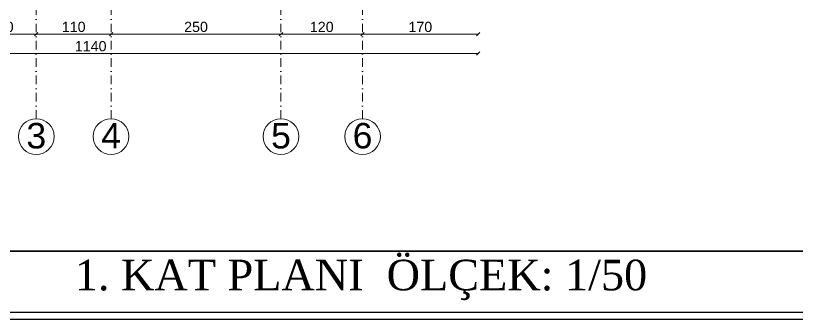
# Model space of a CAD drawing. Header units: millimetres. Extents: x 708 to 46452, y -4963 to 3960.
# Drawn here: x 15792 to 16942, y -4963 to -4516 of the extents above; entities that cross this region are included whole.
import ezdxf

# ---------------------------------------------------------------- set-up
doc = ezdxf.new("R2010")
doc.units = ezdxf.units.MM
doc.linetypes.add('ACAD_ISO10W100', pattern=[18, 12, -3, 0, -3])
doc.linetypes.add('DASHDOT', pattern=[25.4, 12.7, -6.35, 0, -6.35])
for name, color, linetype, lineweight in [('00_IC_OLCU', 139, 'Continuous', 20), ('AKS', 153, 'ACAD_ISO10W100', 20), ('aks ve noktalılar', 129, 'DASHDOT', 13), ('görünüş1', 251, 'Continuous', 35), ('ROL_DIK', 150, 'Continuous', 0), ('Çerçeve', 8, 'Continuous', 30)]:
    doc.layers.add(name, color=color, linetype=linetype, lineweight=lineweight)
doc.styles.add('arial_1_18', font='arial.ttf', dxfattribs={"height": 0.2})
doc.styles.add('GENERATED_STYLE_2', font='times.ttf')
doc.styles.get("Standard").update_dxf_attribs({"font": 'arial.ttf'})
doc.dimstyles.new('ALP_OLCU', dxfattribs={"dimscale": 0, "dimtxt": 15, "dimasz": 5, "dimexe": 0.18, "dimexo": 0.06, "dimgap": 3, "dimtad": 1, "dimdec": 0, "dimrnd": 0.1, "dimzin": 9, "dimdsep": 46, "dimtxsty": 'Standard', "dimblk": 'OBLIQUE', "dimcen": 0, "dimse1": 1, "dimse2": 1, "dimclrd": 256, "dimclre": 256, "dimclrt": 53, "dimadec": 0, "dimazin": 0, "dimtfac": 1, "dimtdec": 0, "dimtix": 1, "dimtmove": 1, "dimatfit": 3, "dimldrblk": 'ARCHTICK', "dimfxl": 0.18, "dimtolj": 1, "dimlwd": -1, "dimarcsym": 0})

# ---------------------------------------------------------------- blocks, each defined once
blk = doc.blocks.new('_Oblique')
at = {"color": 0, "linetype": 'ByBlock', "lineweight": -2}
blk.add_line((-0.5, -0.5), (0.5, 0.5), dxfattribs=at)
blk = doc.blocks.new('*D873')
at = {"layer": '00_IC_OLCU', "transparency": 16777216}
blk.add_line((16472.8, -4571.7), (15332.8, -4571.7), dxfattribs=at)
at = {"layer": 'Defpoints', "color": 0, "transparency": 16777216}
for p in [(15332.8, -4157.4), (16472.8, -4242.4), (15332.8, -4571.7)]:
    blk.add_point(p, dxfattribs=at)
at = {"layer": '00_IC_OLCU', "transparency": 16777216, "xscale": 5, "yscale": 5, "zscale": 5, "rotation": 180}
blk.add_blockref('_Oblique', (15332.8, -4571.7), dxfattribs=at)
at = {"layer": '00_IC_OLCU', "transparency": 16777216, "xscale": 5, "yscale": 5, "zscale": 5}
blk.add_blockref('_Oblique', (16472.8, -4571.7), dxfattribs=at)
at = {"layer": '00_IC_OLCU', "color": 53, "transparency": 16777216, "insert": (15902.8, -4561), "char_height": 15, "attachment_point": 5}
blk.add_mtext('\\A1;1140', dxfattribs=at)
blk = doc.blocks.new('_ArchTick')
at = {"color": 0, "linetype": 'ByBlock', "const_width": 0.15}
blk.add_lwpolyline([(-0.5, -0.5), (0.5, 0.5)], dxfattribs=at)
blk = doc.blocks.new('*D833')
at = {"layer": '00_IC_OLCU', "transparency": 16777216}
blk.add_line((16472.8, -4543.2), (16302.8, -4543.2), dxfattribs=at)
at = {"layer": 'Defpoints', "color": 0, "transparency": 16777216}
for p in [(16472.8, -4242.4), (16302.8, -4543.2), (16302.8, -4571.7)]:
    blk.add_point(p, dxfattribs=at)
at = {"layer": '00_IC_OLCU', "transparency": 16777216, "xscale": 5, "yscale": 5, "zscale": 5, "rotation": 180}
blk.add_blockref('_Oblique', (16302.8, -4543.2), dxfattribs=at)
at = {"layer": '00_IC_OLCU', "transparency": 16777216, "xscale": 5, "yscale": 5, "zscale": 5}
blk.add_blockref('_Oblique', (16472.8, -4543.2), dxfattribs=at)
at = {"layer": '00_IC_OLCU', "color": 53, "transparency": 16777216, "insert": (16387.8, -4532.6), "char_height": 15, "attachment_point": 5}
blk.add_mtext('\\A1;170', dxfattribs=at)
blk = doc.blocks.new('*D874')
at = {"layer": '00_IC_OLCU', "transparency": 16777216}
blk.add_line((16302.8, -4543.2), (16182.8, -4543.2), dxfattribs=at)
at = {"layer": 'Defpoints', "color": 0, "transparency": 16777216}
for p in [(16182.8, -4543.2), (16182.8, -4543.2), (16302.8, -4571.7)]:
    blk.add_point(p, dxfattribs=at)
at = {"layer": '00_IC_OLCU', "transparency": 16777216, "xscale": 5, "yscale": 5, "zscale": 5, "rotation": 180}
blk.add_blockref('_Oblique', (16182.8, -4543.2), dxfattribs=at)
at = {"layer": '00_IC_OLCU', "transparency": 16777216, "xscale": 5, "yscale": 5, "zscale": 5}
blk.add_blockref('_Oblique', (16302.8, -4543.2), dxfattribs=at)
at = {"layer": '00_IC_OLCU', "color": 53, "transparency": 16777216, "insert": (16242.8, -4532.6), "char_height": 15, "attachment_point": 5}
blk.add_mtext('\\A1;120', dxfattribs=at)
blk = doc.blocks.new('*D875')
at = {"layer": '00_IC_OLCU', "transparency": 16777216}
blk.add_line((16182.8, -4543.2), (15932.8, -4543.2), dxfattribs=at)
at = {"layer": 'Defpoints', "color": 0, "transparency": 16777216}
for p in [(15932.8, -4543.2), (15932.8, -4543.2), (16182.8, -4543.2)]:
    blk.add_point(p, dxfattribs=at)
at = {"layer": '00_IC_OLCU', "transparency": 16777216, "xscale": 5, "yscale": 5, "zscale": 5, "rotation": 180}
blk.add_blockref('_Oblique', (15932.8, -4543.2), dxfattribs=at)
at = {"layer": '00_IC_OLCU', "transparency": 16777216, "xscale": 5, "yscale": 5, "zscale": 5}
blk.add_blockref('_Oblique', (16182.8, -4543.2), dxfattribs=at)
at = {"layer": '00_IC_OLCU', "color": 53, "transparency": 16777216, "insert": (16057.8, -4532.6), "char_height": 15, "attachment_point": 5}
blk.add_mtext('\\A1;250', dxfattribs=at)
blk = doc.blocks.new('*D876')
at = {"layer": '00_IC_OLCU', "transparency": 16777216}
blk.add_line((15932.8, -4543.2), (15822.8, -4543.2), dxfattribs=at)
at = {"layer": 'Defpoints', "color": 0, "transparency": 16777216}
for p in [(15822.8, -4543.2), (15932.8, -4543.2), (15822.8, -4571.7)]:
    blk.add_point(p, dxfattribs=at)
at = {"layer": '00_IC_OLCU', "transparency": 16777216, "xscale": 5, "yscale": 5, "zscale": 5, "rotation": 180}
blk.add_blockref('_Oblique', (15822.8, -4543.2), dxfattribs=at)
at = {"layer": '00_IC_OLCU', "transparency": 16777216, "xscale": 5, "yscale": 5, "zscale": 5}
blk.add_blockref('_Oblique', (15932.8, -4543.2), dxfattribs=at)
at = {"layer": '00_IC_OLCU', "color": 53, "transparency": 16777216, "insert": (15877.8, -4532.6), "char_height": 15, "attachment_point": 5}
blk.add_mtext('\\A1;110', dxfattribs=at)
blk = doc.blocks.new('*D937')
at = {"layer": '00_IC_OLCU', "transparency": 16777216}
blk.add_line((15822.8, -4543.2), (15732.8, -4543.2), dxfattribs=at)
at = {"layer": 'Defpoints', "color": 0, "transparency": 16777216}
for p in [(15732.8, -4543.2), (15732.8, -4543.2), (15822.8, -4571.7)]:
    blk.add_point(p, dxfattribs=at)
at = {"layer": '00_IC_OLCU', "transparency": 16777216, "xscale": 5, "yscale": 5, "zscale": 5, "rotation": 180}
blk.add_blockref('_Oblique', (15732.8, -4543.2), dxfattribs=at)
at = {"layer": '00_IC_OLCU', "transparency": 16777216, "xscale": 5, "yscale": 5, "zscale": 5}
blk.add_blockref('_Oblique', (15822.8, -4543.2), dxfattribs=at)
at = {"layer": '00_IC_OLCU', "color": 53, "transparency": 16777216, "insert": (15777.8, -4532.6), "char_height": 15, "attachment_point": 5}
blk.add_mtext('\\A1;90', dxfattribs=at)

msp = doc.modelspace()

# ---------------------------------------------------------------- linework, layer by layer
at = {"layer": 'AKS', "color": 30, "linetype": 'Continuous', "lineweight": 5}
for centre in [(15822.776, -4693.93), (15932.776, -4693.93), (16182.776, -4693.93), (16302.776, -4693.93)]:
    msp.add_circle(centre, 26.25, dxfattribs=at)
at = {"layer": 'aks ve noktalılar'}
for points in [[(15822.776, -4667.965), (15822.776, -2571.745)], [(15932.776, -4667.965), (15932.776, -2571.745)], [(16182.776, -4667.965), (16182.776, -2571.745)], [(16302.776, -4667.965), (16302.776, -2571.745)]]:
    msp.add_lwpolyline(points, dxfattribs=at)
at = {"layer": 'görünüş1'}
msp.add_line((10275.445, -4862.728), (34332.769, -4862.728), dxfattribs=at)
at = {"layer": 'Çerçeve'}
for p, q in [((3680.496, -4952.145), (20994.588, -4952.392)), ((6228.153, -4962.893), (20953.045, -4962.621))]:
    msp.add_line(p, q, dxfattribs=at)

# ---------------------------------------------------------------- texts
at = {"layer": 'AKS', "color": 30, "linetype": 'Continuous', "lineweight": 5, "style": 'arial_1_18'}
for s, p in [('3', (15808.209, -4711.372)), ('4', (15918.209, -4711.372)), ('5', (16168.209, -4711.372)), ('6', (16288.209, -4711.372))]:
    msp.add_text(s, height=37.5, dxfattribs=at).set_placement(p)
at = {"layer": 'ROL_DIK', "color": 0, "lineweight": 40, "insert": (15794.548, -4875.115), "char_height": 45, "attachment_point": 1, "style": 'GENERATED_STYLE_2'}
msp.add_mtext('     1. KAT PLANI  ÖLÇEK: 1/50', dxfattribs=at)

# ---------------------------------------------------------------- dimensions: what is measured, and where the dimension line sits
at = {"layer": '00_IC_OLCU'}
for base, p1, p2, picture, middle in [((15332.776, -4571.685), (16472.776, -4242.372), (15332.776, -4157.372), '*D873', (15902.776, -4561.026)), ((16302.776, -4543.227), (16472.776, -4242.372), (16302.776, -4571.685), '*D833', (16387.776, -4532.569)), ((15732.776, -4543.227), (15822.776, -4571.685), (15732.776, -4543.227), '*D937', (15777.776, -4532.569)), ((15822.776, -4543.227), (15932.776, -4543.227), (15822.776, -4571.685), '*D876', (15877.776, -4532.569)), ((15932.776, -4543.227), (16182.776, -4543.227), (15932.776, -4543.227), '*D875', (16057.776, -4532.569)), ((16182.776, -4543.227), (16302.776, -4571.685), (16182.776, -4543.227), '*D874', (16242.776, -4532.569))]:
    dim = msp.add_linear_dim(base=base, p1=p1, p2=p2, angle=180, dimstyle='ALP_OLCU', override={"dimscale": 1}, dxfattribs=at)
    dim.commit()
    dim.dimension.update_dxf_attribs({"geometry": picture, "text_midpoint": middle})

doc.saveas('drawing.dxf')
